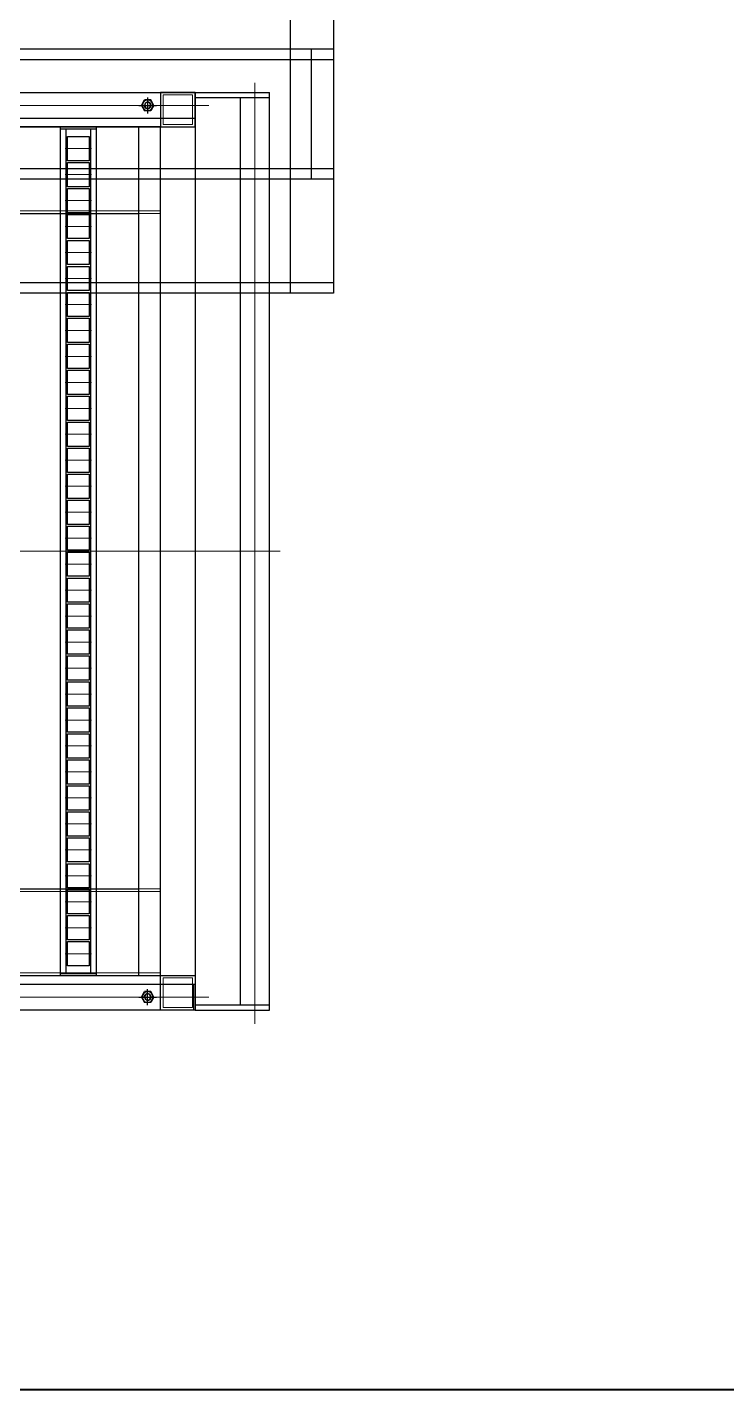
# Model space of a CAD drawing. Extents: x 539033 to 804858, y 468425 to 1263560.
# Drawn here: x 731033 to 731842, y 490589 to 492163 of the extents above; entities that cross this region are included whole.
import ezdxf

# ---------------------------------------------------------------- set-up
doc = ezdxf.new("R2010")
doc.units = 0
doc.header["$LTSCALE"] = 1000
doc.header["$MEASUREMENT"] = 0
for name, pattern in [('0', [0, 0]), ('ACAD_ISO02W100', [15, 12, -3]), ('ACAD_ISO04W100', [30, 24, -3, 0, -3]), ('DASHDOT', [25.4, 12.7, -6.35, 0, -6.35]), ('SOLID', [0])]:
    doc.linetypes.add(name, pattern=pattern)
doc.layers.get('0').update_dxf_attribs({"linetype": 'CONTINUOUS'})
doc.layers.add('1', color=1, linetype='DASHDOT')
doc.layers.add('5剖面线层', color=2, linetype='CONTINUOUS')
for name, color, linetype, lineweight in [('3', 7, 'ACAD_ISO04W100', 15), ('标注', 7, 'SOLID', 15), ('点划线', 1, 'ACAD_ISO04W100', 15), ('粗实线', 7, '0', 30), ('虚线', 6, 'ACAD_ISO02W100', 18)]:
    doc.layers.add(name, color=color, linetype=linetype, lineweight=lineweight)

# ---------------------------------------------------------------- blocks, each defined once
blk = doc.blocks.new('A$C513352F2')
at = {"layer": '点划线'}
blk.add_line((68.9, 0), (68.9, 1086.9), dxfattribs=at)
at = {"layer": '粗实线', "color": 5}
for p, q in [((0, 1070.9), (85.7, 1070.9)), ((85.7, 1070.9), (85.7, 10.9)), ((0, 1064.9), (85.7, 1064.9)), ((52.2, 1064.9), (52.2, 16.9)), ((0, 16.9), (85.7, 16.9)), ((0, 10.9), (85.7, 10.9))]:
    blk.add_line(p, q, dxfattribs=at)
blk = doc.blocks.new('A$C458447FD')
for p, q in [((1298.8, 1065.1), (1302.4, 1071.4)), ((1309.6, 1071.4), (1302.4, 1071.4)), ((1313.2, 1065.1), (1309.6, 1071.4)), ((1298.8, 1065.1), (1302.4, 1058.9)), ((1309.6, 1058.9), (1302.4, 1058.9)), ((1313.2, 1065.1), (1309.6, 1058.9)), ((1298.8, 35.1), (1302.4, 41.4)), ((1298.8, 35.1), (1302.4, 28.9)), ((1309.6, 41.4), (1302.4, 41.4)), ((1313.2, 35.1), (1309.6, 41.4)), ((1313.2, 35.1), (1309.6, 28.9)), ((1309.6, 28.9), (1302.4, 28.9))]:
    blk.add_line(p, q)
for centre, radius in [((1306, 1065.1), 6.23), ((1306, 1065.1), 3.4), ((1306, 35.1), 6.23), ((1306, 35.1), 3.4)]:
    blk.add_circle(centre, radius)
at = {"layer": '1', "linetype": 'DASHDOT'}
for p, q in [((1306, 1074.4), (1306, 1055.9)), ((1295.8, 1065.1), (1316.2, 1065.1)), ((1295.8, 35.1), (1316.2, 35.1)), ((1306, 25.9), (1306, 44.4))]:
    blk.add_line(p, q, dxfattribs=at)
at = {"layer": '3'}
for centre, start, end in [((1306, 1065.1), 170, 90), ((1306, 35.1), 270, 190)]:
    blk.add_arc(centre, 4, start, end, dxfattribs=at)
at = {"layer": '点划线'}
for p, q in [((206, 1065.1), (1376.8, 1065.1)), ((1210.8, 1015.1), (1241.3, 1015.1)), ((1210.8, 985.1), (1241.3, 985.1)), ((1210.8, 955.1), (1241.3, 955.1)), ((1210.8, 925.1), (1241.3, 925.1)), ((1210.8, 895.1), (1241.3, 895.1)), ((1210.8, 865.1), (1241.3, 865.1)), ((1210.8, 835.1), (1241.3, 835.1)), ((1210.8, 805.1), (1241.3, 805.1)), ((1210.8, 775.1), (1241.3, 775.1)), ((1210.8, 745.1), (1241.3, 745.1)), ((1210.8, 715.1), (1241.3, 715.1)), ((1210.8, 685.1), (1241.3, 685.1)), ((1210.8, 655.1), (1241.3, 655.1)), ((1210.8, 625.1), (1241.3, 625.1)), ((1210.8, 595.1), (1241.3, 595.1)), ((1210.8, 565.1), (1241.3, 565.1)), ((101.7, 550.1), (1459.1, 550.1)), ((1210.8, 535.1), (1241.3, 535.1)), ((1210.8, 505.1), (1241.3, 505.1)), ((1210.8, 475.1), (1241.3, 475.1)), ((1210.8, 445.1), (1241.3, 445.1)), ((1210.8, 415.1), (1241.3, 415.1)), ((1210.8, 385.1), (1241.3, 385.1)), ((1210.8, 355.1), (1241.3, 355.1)), ((1210.8, 325.1), (1241.3, 325.1)), ((1210.8, 295.1), (1241.3, 295.1)), ((1210.8, 265.1), (1241.3, 265.1)), ((1210.8, 235.1), (1241.3, 235.1)), ((1210.8, 205.1), (1241.3, 205.1)), ((1210.8, 175.1), (1241.3, 175.1)), ((1210.8, 145.1), (1241.3, 145.1)), ((1210.8, 115.1), (1241.3, 115.1)), ((1210.8, 85.1), (1241.3, 85.1)), ((206, 35.1), (1376.8, 35.1))]:
    blk.add_line(p, q, dxfattribs=at)
at = {"layer": '粗实线'}
for p, q in [((1359.5, 1080.1), (1359.5, 1050.1)), ((211, 1050.1), (1361, 1050.1)), ((506, 1040.1), (1321, 1040.1)), ((1321, 1040.1), (1321, 60.1)), ((796, 940.1), (1296, 940.1)), ((796, 160.1), (1296, 160.1)), ((211, 50.1), (1361, 50.1)), ((1321, 60.1), (251, 60.1)), ((506, 60.1), (1321, 60.1))]:
    blk.add_line(p, q, dxfattribs=at)
at = {"layer": '粗实线', "color": 4}
for p, q in [((1205.3, 1040.1), (1205.3, 60.1)), ((1205.3, 1040.1), (1246.8, 1040.1)), ((1246.8, 1040.1), (1246.8, 60.1)), ((1205.3, 1038.1), (1246.8, 1038.1)), ((1211.8, 1038.1), (1211.8, 62.1)), ((1240.3, 1038.1), (1240.3, 62.1)), ((1205.3, 62.1), (1246.8, 62.1)), ((1205.3, 60.1), (1246.8, 60.1))]:
    blk.add_line(p, q, dxfattribs=at)
at = {"layer": '粗实线', "color": 2}
blk.add_line((1296, 1040.1), (1296, 60.1), dxfattribs=at)
at = {"layer": '粗实线', "color": 3}
for p, q in [((1213.5, 1018.1), (1211.8, 1018.1)), ((1211.8, 1018.1), (1211.8, 1012.1)), ((1213.5, 1012.1), (1211.8, 1012.1)), ((1238.5, 1018.1), (1240.3, 1018.1)), ((1238.5, 1012.1), (1240.3, 1012.1)), ((1240.3, 1018.1), (1240.3, 1012.1)), ((1213.5, 988.1), (1211.8, 988.1)), ((1211.8, 988.1), (1211.8, 982.1)), ((1213.5, 982.1), (1211.8, 982.1)), ((1238.5, 988.1), (1240.3, 988.1)), ((1238.5, 982.1), (1240.3, 982.1)), ((1240.3, 988.1), (1240.3, 982.1)), ((1213.5, 958.1), (1211.8, 958.1)), ((1211.8, 958.1), (1211.8, 952.1)), ((1213.5, 952.1), (1211.8, 952.1)), ((1238.5, 958.1), (1240.3, 958.1)), ((1238.5, 952.1), (1240.3, 952.1)), ((1240.3, 958.1), (1240.3, 952.1)), ((1213.5, 928.1), (1211.8, 928.1)), ((1211.8, 928.1), (1211.8, 922.1)), ((1213.5, 922.1), (1211.8, 922.1)), ((1238.5, 928.1), (1240.3, 928.1)), ((1238.5, 922.1), (1240.3, 922.1)), ((1240.3, 928.1), (1240.3, 922.1)), ((1213.5, 898.1), (1211.8, 898.1)), ((1211.8, 898.1), (1211.8, 892.1)), ((1238.5, 898.1), (1240.3, 898.1)), ((1240.3, 898.1), (1240.3, 892.1)), ((1213.5, 892.1), (1211.8, 892.1)), ((1238.5, 892.1), (1240.3, 892.1)), ((1213.5, 868.1), (1211.8, 868.1)), ((1211.8, 868.1), (1211.8, 862.1)), ((1238.5, 868.1), (1240.3, 868.1)), ((1240.3, 868.1), (1240.3, 862.1)), ((1213.5, 862.1), (1211.8, 862.1)), ((1238.5, 862.1), (1240.3, 862.1)), ((1213.5, 838.1), (1211.8, 838.1)), ((1211.8, 838.1), (1211.8, 832.1)), ((1238.5, 838.1), (1240.3, 838.1)), ((1240.3, 838.1), (1240.3, 832.1)), ((1213.5, 832.1), (1211.8, 832.1)), ((1238.5, 832.1), (1240.3, 832.1)), ((1213.5, 808.1), (1211.8, 808.1)), ((1211.8, 808.1), (1211.8, 802.1)), ((1238.5, 808.1), (1240.3, 808.1)), ((1240.3, 808.1), (1240.3, 802.1)), ((1213.5, 802.1), (1211.8, 802.1)), ((1238.5, 802.1), (1240.3, 802.1)), ((1213.5, 778.1), (1211.8, 778.1)), ((1211.8, 778.1), (1211.8, 772.1)), ((1213.5, 772.1), (1211.8, 772.1)), ((1238.5, 778.1), (1240.3, 778.1)), ((1238.5, 772.1), (1240.3, 772.1)), ((1240.3, 778.1), (1240.3, 772.1)), ((1213.5, 748.1), (1211.8, 748.1)), ((1211.8, 748.1), (1211.8, 742.1)), ((1213.5, 742.1), (1211.8, 742.1)), ((1238.5, 748.1), (1240.3, 748.1)), ((1238.5, 742.1), (1240.3, 742.1)), ((1240.3, 748.1), (1240.3, 742.1)), ((1213.5, 718.1), (1211.8, 718.1)), ((1211.8, 718.1), (1211.8, 712.1)), ((1213.5, 712.1), (1211.8, 712.1)), ((1238.5, 718.1), (1240.3, 718.1)), ((1238.5, 712.1), (1240.3, 712.1)), ((1240.3, 718.1), (1240.3, 712.1)), ((1213.5, 688.1), (1211.8, 688.1)), ((1211.8, 688.1), (1211.8, 682.1)), ((1213.5, 682.1), (1211.8, 682.1)), ((1238.5, 688.1), (1240.3, 688.1)), ((1238.5, 682.1), (1240.3, 682.1)), ((1240.3, 688.1), (1240.3, 682.1)), ((1213.5, 658.1), (1211.8, 658.1)), ((1211.8, 658.1), (1211.8, 652.1)), ((1213.5, 652.1), (1211.8, 652.1)), ((1238.5, 658.1), (1240.3, 658.1)), ((1238.5, 652.1), (1240.3, 652.1)), ((1240.3, 658.1), (1240.3, 652.1)), ((1213.5, 628.1), (1211.8, 628.1)), ((1211.8, 628.1), (1211.8, 622.1)), ((1213.5, 622.1), (1211.8, 622.1)), ((1238.5, 628.1), (1240.3, 628.1)), ((1238.5, 622.1), (1240.3, 622.1)), ((1240.3, 628.1), (1240.3, 622.1)), ((1213.5, 598.1), (1211.8, 598.1)), ((1211.8, 598.1), (1211.8, 592.1)), ((1238.5, 598.1), (1240.3, 598.1)), ((1240.3, 598.1), (1240.3, 592.1)), ((1213.5, 592.1), (1211.8, 592.1)), ((1238.5, 592.1), (1240.3, 592.1)), ((1213.5, 568.1), (1211.8, 568.1)), ((1211.8, 568.1), (1211.8, 562.1)), ((1238.5, 568.1), (1240.3, 568.1)), ((1240.3, 568.1), (1240.3, 562.1)), ((1213.5, 562.1), (1211.8, 562.1)), ((1238.5, 562.1), (1240.3, 562.1)), ((1213.5, 538.1), (1211.8, 538.1)), ((1211.8, 538.1), (1211.8, 532.1)), ((1238.5, 538.1), (1240.3, 538.1)), ((1240.3, 538.1), (1240.3, 532.1)), ((1213.5, 532.1), (1211.8, 532.1)), ((1238.5, 532.1), (1240.3, 532.1)), ((1213.5, 508.1), (1211.8, 508.1)), ((1211.8, 508.1), (1211.8, 502.1)), ((1238.5, 508.1), (1240.3, 508.1)), ((1240.3, 508.1), (1240.3, 502.1)), ((1213.5, 502.1), (1211.8, 502.1)), ((1238.5, 502.1), (1240.3, 502.1)), ((1213.5, 478.1), (1211.8, 478.1)), ((1211.8, 478.1), (1211.8, 472.1)), ((1238.5, 478.1), (1240.3, 478.1)), ((1240.3, 478.1), (1240.3, 472.1)), ((1213.5, 472.1), (1211.8, 472.1)), ((1238.5, 472.1), (1240.3, 472.1)), ((1213.5, 448.1), (1211.8, 448.1)), ((1211.8, 448.1), (1211.8, 442.1)), ((1213.5, 442.1), (1211.8, 442.1)), ((1238.5, 448.1), (1240.3, 448.1)), ((1238.5, 442.1), (1240.3, 442.1)), ((1240.3, 448.1), (1240.3, 442.1)), ((1213.5, 418.1), (1211.8, 418.1)), ((1211.8, 418.1), (1211.8, 412.1)), ((1213.5, 412.1), (1211.8, 412.1)), ((1238.5, 418.1), (1240.3, 418.1)), ((1238.5, 412.1), (1240.3, 412.1)), ((1240.3, 418.1), (1240.3, 412.1)), ((1213.5, 388.1), (1211.8, 388.1)), ((1211.8, 388.1), (1211.8, 382.1)), ((1213.5, 382.1), (1211.8, 382.1)), ((1238.5, 388.1), (1240.3, 388.1)), ((1238.5, 382.1), (1240.3, 382.1)), ((1240.3, 388.1), (1240.3, 382.1)), ((1213.5, 358.1), (1211.8, 358.1)), ((1211.8, 358.1), (1211.8, 352.1)), ((1213.5, 352.1), (1211.8, 352.1)), ((1238.5, 358.1), (1240.3, 358.1)), ((1238.5, 352.1), (1240.3, 352.1)), ((1240.3, 358.1), (1240.3, 352.1)), ((1213.5, 328.1), (1211.8, 328.1)), ((1211.8, 328.1), (1211.8, 322.1)), ((1213.5, 322.1), (1211.8, 322.1)), ((1238.5, 328.1), (1240.3, 328.1)), ((1238.5, 322.1), (1240.3, 322.1)), ((1240.3, 328.1), (1240.3, 322.1)), ((1213.5, 298.1), (1211.8, 298.1)), ((1211.8, 298.1), (1211.8, 292.1)), ((1213.5, 292.1), (1211.8, 292.1)), ((1238.5, 298.1), (1240.3, 298.1)), ((1238.5, 292.1), (1240.3, 292.1)), ((1240.3, 298.1), (1240.3, 292.1)), ((1213.5, 268.1), (1211.8, 268.1)), ((1211.8, 268.1), (1211.8, 262.1)), ((1238.5, 268.1), (1240.3, 268.1)), ((1240.3, 268.1), (1240.3, 262.1)), ((1213.5, 262.1), (1211.8, 262.1)), ((1238.5, 262.1), (1240.3, 262.1)), ((1213.5, 238.1), (1211.8, 238.1)), ((1211.8, 238.1), (1211.8, 232.1)), ((1238.5, 238.1), (1240.3, 238.1)), ((1240.3, 238.1), (1240.3, 232.1)), ((1213.5, 232.1), (1211.8, 232.1)), ((1238.5, 232.1), (1240.3, 232.1)), ((1213.5, 208.1), (1211.8, 208.1)), ((1211.8, 208.1), (1211.8, 202.1)), ((1238.5, 208.1), (1240.3, 208.1)), ((1240.3, 208.1), (1240.3, 202.1)), ((1213.5, 202.1), (1211.8, 202.1)), ((1238.5, 202.1), (1240.3, 202.1)), ((1213.5, 178.1), (1211.8, 178.1)), ((1211.8, 178.1), (1211.8, 172.1)), ((1238.5, 178.1), (1240.3, 178.1)), ((1240.3, 178.1), (1240.3, 172.1)), ((1213.5, 172.1), (1211.8, 172.1)), ((1238.5, 172.1), (1240.3, 172.1)), ((1213.5, 148.1), (1211.8, 148.1)), ((1211.8, 148.1), (1211.8, 142.1)), ((1213.5, 142.1), (1211.8, 142.1)), ((1238.5, 148.1), (1240.3, 148.1)), ((1238.5, 142.1), (1240.3, 142.1)), ((1240.3, 148.1), (1240.3, 142.1)), ((1213.5, 118.1), (1211.8, 118.1)), ((1211.8, 118.1), (1211.8, 112.1)), ((1213.5, 112.1), (1211.8, 112.1)), ((1238.5, 118.1), (1240.3, 118.1)), ((1238.5, 112.1), (1240.3, 112.1)), ((1240.3, 118.1), (1240.3, 112.1)), ((1213.5, 88.1), (1211.8, 88.1)), ((1211.8, 88.1), (1211.8, 82.1)), ((1213.5, 82.1), (1211.8, 82.1)), ((1238.5, 88.1), (1240.3, 88.1)), ((1238.5, 82.1), (1240.3, 82.1)), ((1240.3, 88.1), (1240.3, 82.1))]:
    blk.add_line(p, q, dxfattribs=at)
at = {"layer": '粗实线'}
for points in [[(211, 20.1), (1361, 20.1), (1361, 1080.1), (211, 1080.1)], [(1321, 1040.1), (1361, 1040.1), (1361, 1080.1), (1321, 1080.1)], [(1321, 60.1), (1361, 60.1), (1361, 20.1), (1321, 20.1)]]:
    blk.add_lwpolyline(points, close=True, dxfattribs=at)
at = {"layer": '粗实线', "color": 3}
for points in [[(1213.5, 1001.1), (1238.5, 1001.1), (1238.5, 1029.1), (1213.5, 1029.1)], [(1213.5, 971.1), (1238.5, 971.1), (1238.5, 999.1), (1213.5, 999.1)], [(1213.5, 941.1), (1238.5, 941.1), (1238.5, 969.1), (1213.5, 969.1)], [(1213.5, 911.1), (1238.5, 911.1), (1238.5, 939.1), (1213.5, 939.1)], [(1213.5, 881.1), (1238.5, 881.1), (1238.5, 909.1), (1213.5, 909.1)], [(1213.5, 851.1), (1238.5, 851.1), (1238.5, 879.1), (1213.5, 879.1)], [(1213.5, 821.1), (1238.5, 821.1), (1238.5, 849.1), (1213.5, 849.1)], [(1213.5, 791.1), (1238.5, 791.1), (1238.5, 819.1), (1213.5, 819.1)], [(1213.5, 761.1), (1238.5, 761.1), (1238.5, 789.1), (1213.5, 789.1)], [(1213.5, 731.1), (1238.5, 731.1), (1238.5, 759.1), (1213.5, 759.1)], [(1213.5, 701.1), (1238.5, 701.1), (1238.5, 729.1), (1213.5, 729.1)], [(1213.5, 671.1), (1238.5, 671.1), (1238.5, 699.1), (1213.5, 699.1)], [(1213.5, 641.1), (1238.5, 641.1), (1238.5, 669.1), (1213.5, 669.1)], [(1213.5, 611.1), (1238.5, 611.1), (1238.5, 639.1), (1213.5, 639.1)], [(1213.5, 581.1), (1238.5, 581.1), (1238.5, 609.1), (1213.5, 609.1)], [(1213.5, 551.1), (1238.5, 551.1), (1238.5, 579.1), (1213.5, 579.1)], [(1213.5, 521.1), (1238.5, 521.1), (1238.5, 549.1), (1213.5, 549.1)], [(1213.5, 491.1), (1238.5, 491.1), (1238.5, 519.1), (1213.5, 519.1)], [(1213.5, 461.1), (1238.5, 461.1), (1238.5, 489.1), (1213.5, 489.1)], [(1213.5, 431.1), (1238.5, 431.1), (1238.5, 459.1), (1213.5, 459.1)], [(1213.5, 401.1), (1238.5, 401.1), (1238.5, 429.1), (1213.5, 429.1)], [(1213.5, 371.1), (1238.5, 371.1), (1238.5, 399.1), (1213.5, 399.1)], [(1213.5, 341.1), (1238.5, 341.1), (1238.5, 369.1), (1213.5, 369.1)], [(1213.5, 311.1), (1238.5, 311.1), (1238.5, 339.1), (1213.5, 339.1)], [(1213.5, 281.1), (1238.5, 281.1), (1238.5, 309.1), (1213.5, 309.1)], [(1213.5, 251.1), (1238.5, 251.1), (1238.5, 279.1), (1213.5, 279.1)], [(1213.5, 221.1), (1238.5, 221.1), (1238.5, 249.1), (1213.5, 249.1)], [(1213.5, 191.1), (1238.5, 191.1), (1238.5, 219.1), (1213.5, 219.1)], [(1213.5, 161.1), (1238.5, 161.1), (1238.5, 189.1), (1213.5, 189.1)], [(1213.5, 131.1), (1238.5, 131.1), (1238.5, 159.1), (1213.5, 159.1)], [(1213.5, 101.1), (1238.5, 101.1), (1238.5, 129.1), (1213.5, 129.1)], [(1213.5, 71.1), (1238.5, 71.1), (1238.5, 99.1), (1213.5, 99.1)]]:
    blk.add_lwpolyline(points, close=True, dxfattribs=at)
at = {"layer": '虚线'}
for p, q in [((251, 1037.1), (1321, 1037.1)), ((251, 943.1), (1321, 943.1)), ((1296, 940.1), (1321, 940.1)), ((1296, 160.1), (1321, 160.1)), ((251, 157.1), (1321, 157.1))]:
    blk.add_line(p, q, dxfattribs=at)
for points in [[(1324, 1043.1), (1358, 1043.1), (1358, 1077.1), (1324, 1077.1)], [(1324, 57.1), (1358, 57.1), (1358, 23.1), (1324, 23.1)]]:
    blk.add_lwpolyline(points, close=True, dxfattribs=at)
at = {"layer": '标注'}
blk.add_blockref('A$C513352F2', (1361, 9.2), dxfattribs=at)

msp = doc.modelspace()

# ---------------------------------------------------------------- linework, layer by layer
at = {"layer": '5剖面线层', "color": 5, "lineweight": 40, "ltscale": 100}
msp.add_lwpolyline([(726513.9, 493138), (747045.5, 493138), (747045.5, 490589.2), (726513.9, 490589.2)], close=True, dxfattribs=at)
at = {"layer": '粗实线', "color": 0, "ltscale": 100}
for p, q in [((731337.1, 492290.2), (731337.1, 491855.9)), ((731387.1, 492290.2), (731387.1, 491855.9))]:
    msp.add_line(p, q, dxfattribs=at)
at = {"layer": '粗实线', "color": 6, "ltscale": 100}
for p, q in [((731387.1, 492137.5), (728237.1, 492137.5)), ((731361.7, 491987.5), (731361.7, 492137.5)), ((731387.1, 492125.5), (728237.1, 492125.5)), ((731387.1, 491999.5), (728237.1, 491999.5)), ((731387.1, 491987.5), (728237.1, 491987.5)), ((731387.1, 491867.9), (728237.1, 491867.9)), ((731387.1, 491855.9), (728237.1, 491855.9))]:
    msp.add_line(p, q, dxfattribs=at)

# ---------------------------------------------------------------- block references
at = {"color": 0, "ltscale": 100, "xscale": -1, "rotation": 180}
msp.add_blockref('A$C458447FD', (729866.4, 492107.9), dxfattribs=at)

doc.saveas('drawing.dxf')
